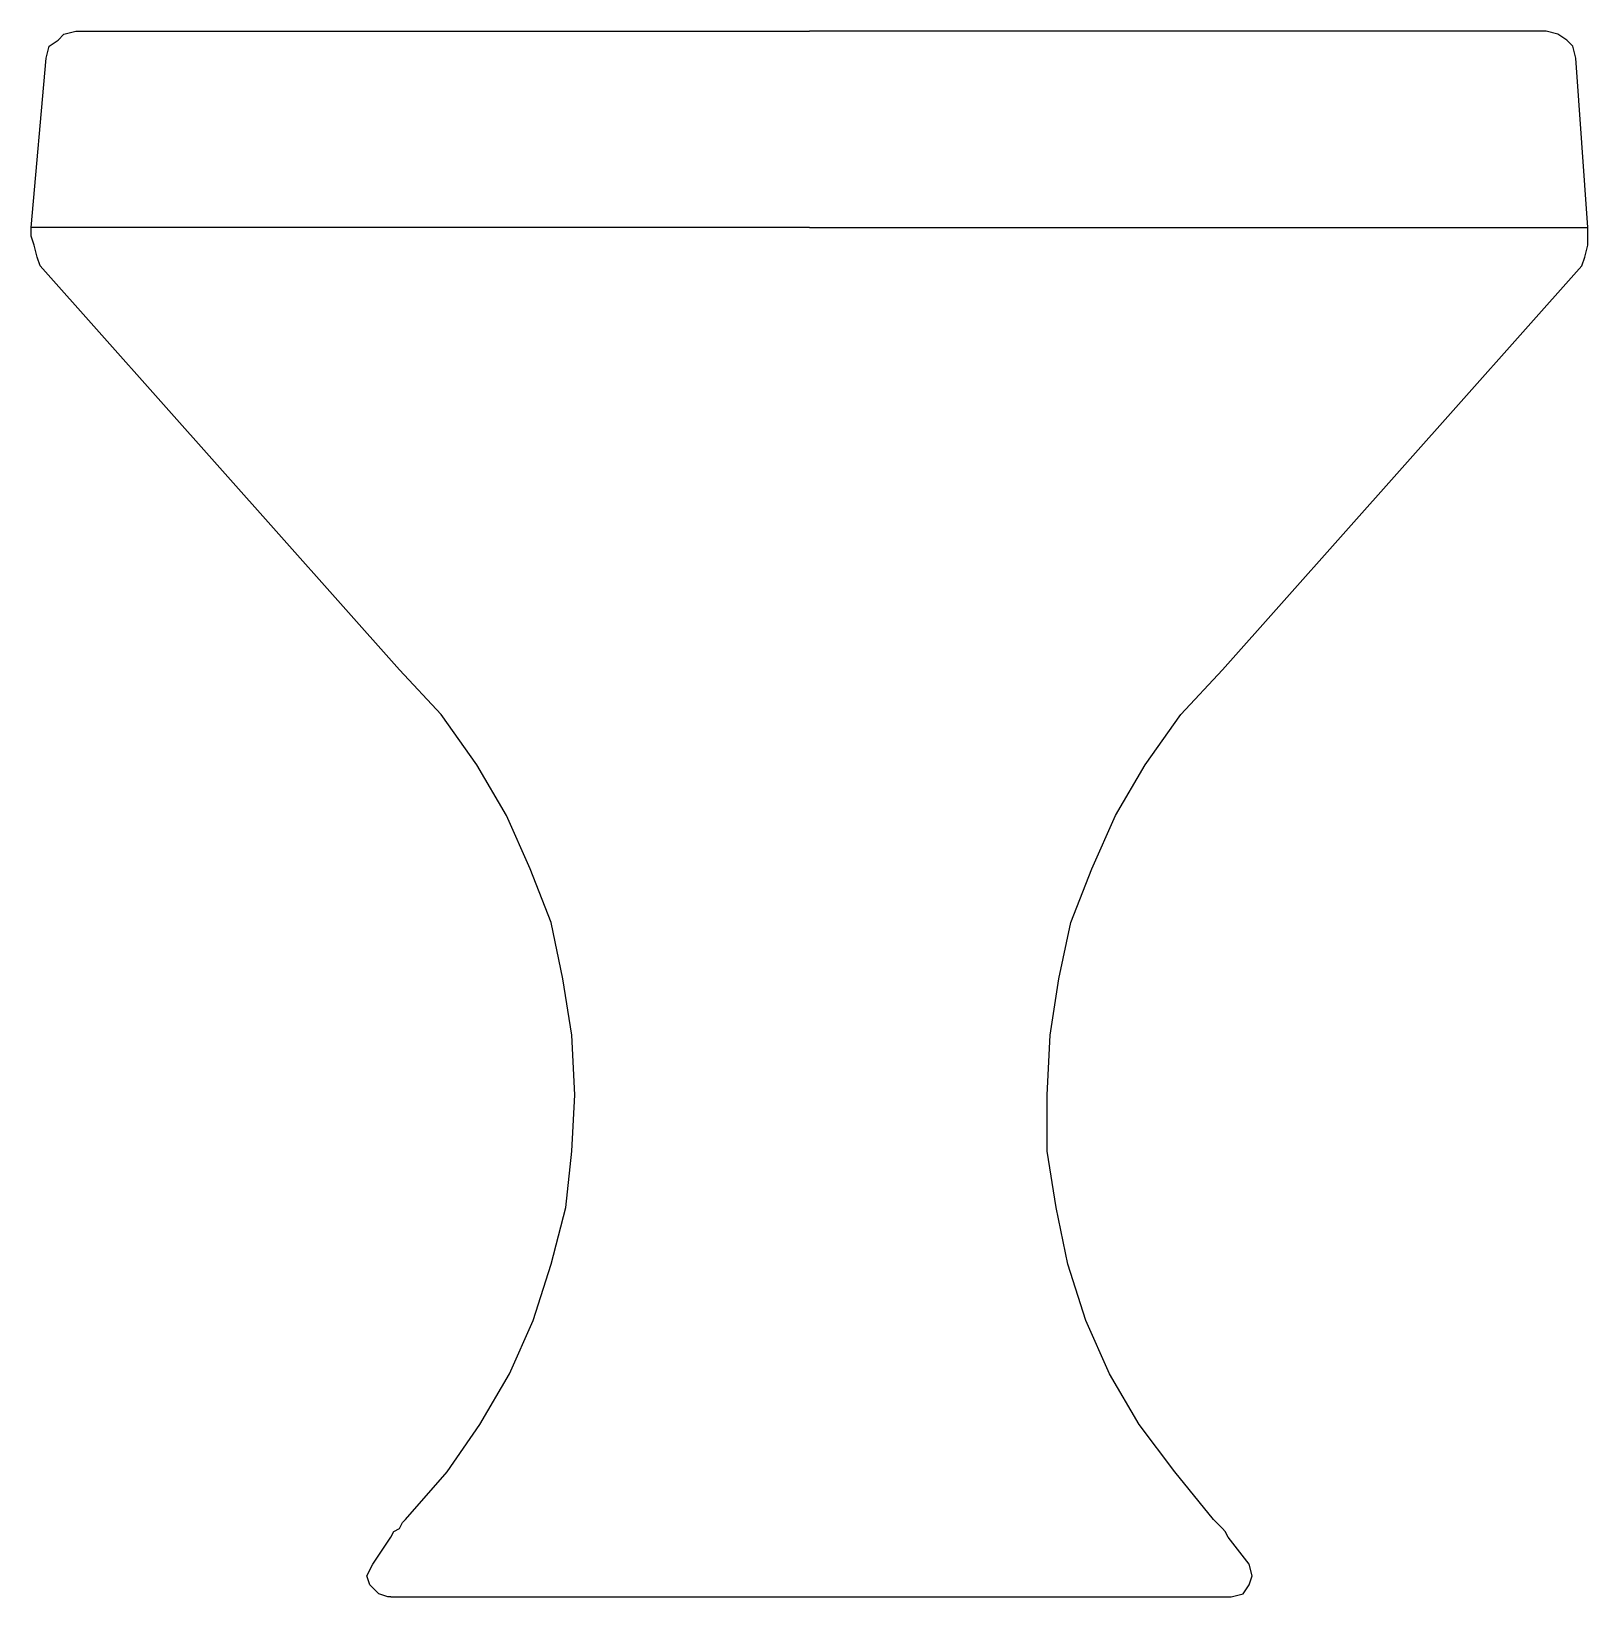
# Model space of a CAD drawing. Extents: x 42.782 to 43.164, y 21.39 to 21.775.
import ezdxf

# ---------------------------------------------------------------- set-up
doc = ezdxf.new("R2010")
doc.units = 0
doc.layers.get('0').update_dxf_attribs({"linetype": 'CONTINUOUS'})

msp = doc.modelspace()

# ---------------------------------------------------------------- linework, layer by layer
at = {"color": 0}
for p, q in [((42.78813, 21.77267), (42.78959, 21.77413)), ((42.78959, 21.77413), (42.79251, 21.77486)), ((42.79251, 21.77486), (42.97268, 21.77486)), ((43.15358, 21.77486), (42.97268, 21.77486)), ((43.1565, 21.77413), (43.15358, 21.77486)), ((43.15869, 21.77267), (43.1565, 21.77413)), ((42.78521, 21.7683), (42.78594, 21.77121)), ((42.78594, 21.77121), (42.78813, 21.77267)), ((43.16015, 21.77121), (43.15869, 21.77267)), ((43.16087, 21.7683), (43.16015, 21.77121)), ((42.78157, 21.72672), (42.78521, 21.7683)), ((42.78521, 21.7683), (42.78521, 21.7683)), ((43.16087, 21.7683), (43.16087, 21.7683)), ((43.16379, 21.72672), (43.16087, 21.7683)), ((42.78157, 21.72453), (42.78157, 21.72672)), ((42.97268, 21.72672), (42.78157, 21.72672)), ((42.78229, 21.72234), (42.78157, 21.72453)), ((42.97268, 21.72672), (43.16379, 21.72672)), ((43.16379, 21.72453), (43.16379, 21.72672)), ((43.16379, 21.72234), (43.16379, 21.72453)), ((42.78302, 21.71942), (42.78229, 21.72234)), ((43.16306, 21.71942), (43.16379, 21.72234)), ((42.78375, 21.71724), (42.78302, 21.71942)), ((42.87202, 21.61803), (42.78375, 21.71724)), ((42.78375, 21.71724), (42.78375, 21.71724)), ((43.07407, 21.61803), (43.16233, 21.71724)), ((43.16233, 21.71724), (43.16306, 21.71942)), ((43.16233, 21.71724), (43.16233, 21.71724)), ((42.88223, 21.60709), (42.87202, 21.61803)), ((43.06386, 21.60709), (43.07407, 21.61803)), ((42.89098, 21.59469), (42.88223, 21.60709)), ((43.05511, 21.59469), (43.06386, 21.60709)), ((42.89828, 21.58229), (42.89098, 21.59469)), ((43.04781, 21.58229), (43.05511, 21.59469)), ((42.90411, 21.56916), (42.89828, 21.58229)), ((43.04198, 21.56916), (43.04781, 21.58229)), ((42.90922, 21.55603), (42.90411, 21.56916)), ((43.03687, 21.55603), (43.04198, 21.56916)), ((42.91214, 21.54217), (42.90922, 21.55603)), ((43.03395, 21.54217), (43.03687, 21.55603)), ((42.91432, 21.52831), (42.91214, 21.54217)), ((43.03176, 21.52831), (43.03395, 21.54217)), ((42.91505, 21.51372), (42.91432, 21.52831)), ((43.03103, 21.51372), (43.03176, 21.52831)), ((42.91432, 21.49986), (42.91505, 21.51372)), ((43.03103, 21.49986), (43.03103, 21.51372)), ((42.91286, 21.486), (42.91432, 21.49986)), ((43.03322, 21.486), (43.03103, 21.49986)), ((42.90922, 21.47214), (42.91286, 21.486)), ((43.03614, 21.47214), (43.03322, 21.486)), ((42.90484, 21.45828), (42.90922, 21.47214)), ((43.04052, 21.45828), (43.03614, 21.47214)), ((42.89901, 21.44515), (42.90484, 21.45828)), ((43.04635, 21.44515), (43.04052, 21.45828)), ((42.89171, 21.43275), (42.89901, 21.44515)), ((43.05365, 21.43275), (43.04635, 21.44515)), ((42.88369, 21.42108), (42.89171, 21.43275)), ((43.0624, 21.42108), (43.05365, 21.43275)), ((42.87347, 21.40941), (42.88369, 21.42108)), ((43.07188, 21.40941), (43.0624, 21.42108)), ((42.87202, 21.40722), (42.87275, 21.40868)), ((42.87275, 21.40868), (42.87347, 21.40941)), ((42.87347, 21.40941), (42.87347, 21.40941)), ((43.07188, 21.40941), (43.07188, 21.40941)), ((43.07261, 21.40868), (43.07188, 21.40941)), ((43.07407, 21.40722), (43.07261, 21.40868)), ((42.86545, 21.39847), (42.86983, 21.40504)), ((42.86983, 21.40504), (42.87056, 21.40649)), ((42.86983, 21.40504), (42.86983, 21.40504)), ((42.87056, 21.40649), (42.87202, 21.40722)), ((43.0748, 21.40649), (43.07407, 21.40722)), ((43.07553, 21.40504), (43.0748, 21.40649)), ((43.07553, 21.40504), (43.07553, 21.40504)), ((43.08064, 21.39847), (43.07553, 21.40504)), ((42.86399, 21.39555), (42.86545, 21.39847)), ((43.08137, 21.39555), (43.08064, 21.39847)), ((42.86472, 21.39336), (42.86399, 21.39555)), ((42.86691, 21.39118), (42.86472, 21.39336)), ((43.07918, 21.39118), (43.08064, 21.39336)), ((43.08064, 21.39336), (43.08137, 21.39555)), ((42.8691, 21.39045), (42.86691, 21.39118)), ((42.8691, 21.39045), (42.8691, 21.39045)), ((42.86983, 21.39045), (42.8691, 21.39045)), ((42.86983, 21.39045), (43.07553, 21.39045)), ((43.07553, 21.39045), (43.07626, 21.39045)), ((43.07626, 21.39045), (43.07918, 21.39118)), ((43.07626, 21.39045), (43.07626, 21.39045))]:
    msp.add_line(p, q, dxfattribs=at)

doc.saveas('drawing.dxf')
